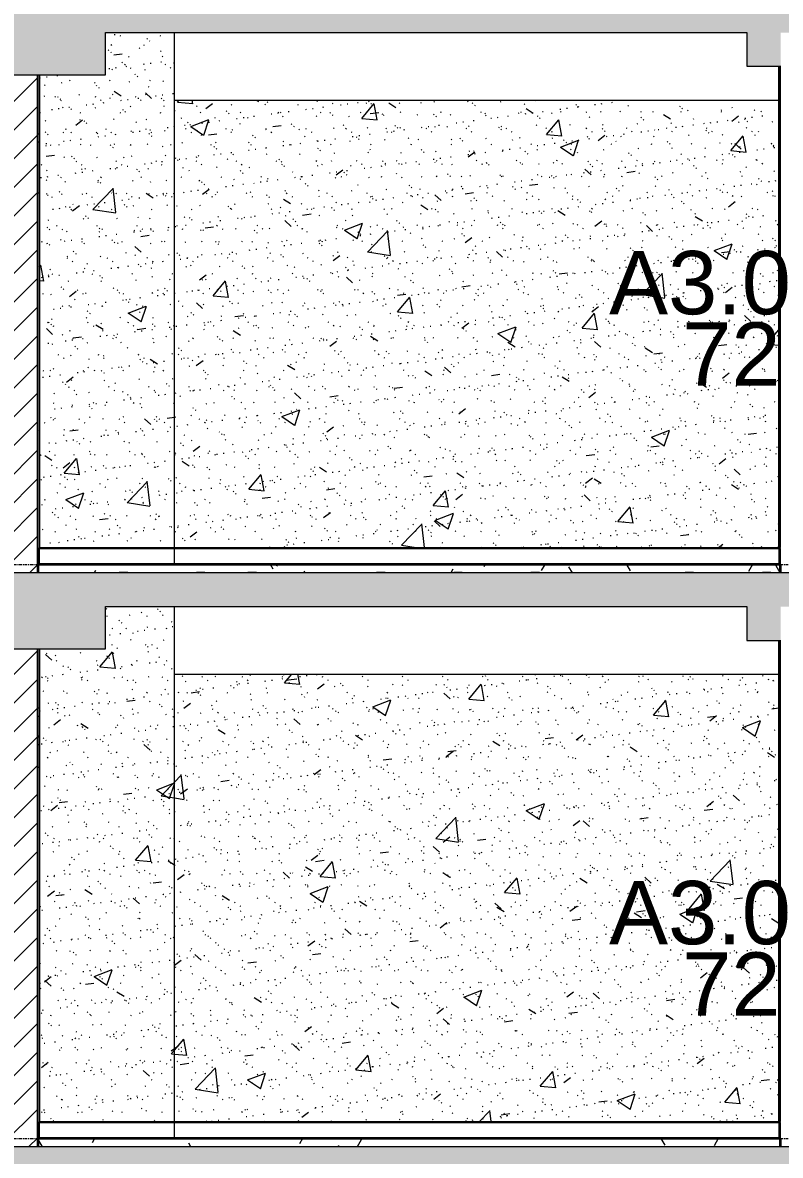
# Model space of a CAD drawing. Header units: millimetres. Extents: x 3451 to 201731, y -8641 to 35300.
# Drawn here: x 167201 to 171691, y 15700 to 22408 of the extents above; entities that cross this region are included whole.
import ezdxf

# ---------------------------------------------------------------- set-up
doc = ezdxf.new("R2010")
doc.units = ezdxf.units.MM
doc.linetypes.add('Centre', pattern=[31.75, 6.35, -4.7625, 15.875, -4.7625])
for name, color, linetype, lineweight in [('0-2', 50, 'Continuous', 5), ('A-AREA-IDEN', 2, 'Continuous', 9), ('A-CLNG', 13, 'Continuous', 9), ('A-DETL-GENF-1', 7, 'Continuous', 9), ('A-DETL-THIN', 151, 'Continuous', 9), ('A-FLOR-1', 10, 'Continuous', 35), ('A-FLOR-HRAL', 11, 'Continuous', 9), ('A-FLOR-HRAL-1', 253, 'Continuous', 9), ('A-FLOR-HRAL-2', 53, 'Continuous', 18), ('A-FLOR-LEVL-2', 51, 'Centre', 9), ('A-FLOR-PATT-4', 67, 'Continuous', 9), ('A-WALL-1', 113, 'Continuous', 25), ('A-WALL-3', 7, 'Continuous', 9), ('A-WALL-PATT-1', 7, 'Continuous', 9), ('A-WALL-PATT-2', 9, 'Continuous', 9), ('A-WALL-PATT-4', 111, 'Continuous', 9), ('I-WALL', 2, 'Continuous', 9), ('I-WALL-1', 7, 'Continuous', 9), ('I-WALL-3', 250, 'Continuous', 25), ('S-BEAM-3', 7, 'Continuous', 9)]:
    doc.layers.add(name, color=color, linetype=linetype, lineweight=lineweight)
doc.styles.add('Arial_1', font='arial.ttf', dxfattribs={"height": 375})
pattern_1 = [(50, (-51987.05, 14125), (1093.104, -95.634), [114.3, -1257.3]), (355, (-51987, 14125), (-211.46, 1146.34), [91.44, -1005.84]), (100.451, (-51896, 14117), (881.656, 1050.7), [97.14, -1068.54]), (46.184, (-51987, 14429.8), (1626.475, -252.26), [171.45, -1885.95]), (96.636, (-51851.5, 14408.8), (1424.42, 1484.57), [145.71, -1602.81]), (351.184, (-51987, 14429.8), (1424.43, 1484.55), [137.16, -1508.76]), (21, (-51834.65, 14353.6), (909.686, -613.59), [114.3, -1257.3]), (326, (-51834.7, 14353.6), (370.81, 1105.13), [91.44, -1005.84]), (71.451, (-51758.8, 14302.5), (1280.503, 491.53), [97.14, -1068.54]), (37.5, (-51987.05, 14125), (18.5313, 507.33), [50.292, -943.356, 50.292, -970.788, -1009.65]), (37.5, (-51987.05, 14125), (18.5313, 507.33), [-2014.728, 50.292, -959.358]), (7.5, (-51987.05, 14125), (400.918, 601.084), [50.292, -531.876, 50.292, -920.496, -384.81]), (7.5, (-51987.05, 14125), (400.918, 601.084), [-1552.956, 50.292, -334.518]), (327.5, (-52326.9, 14125), (813.545, -34.374), [50.292, -330.708, 50.292, -1138.428, -1577.34]), (327.5, (-52326.9, 14125), (813.545, -34.374), [-1569.72, 50.292, -1527.048]), (317.5, (-52479.3, 14125), (888.775, 152.56), [50.292, -445.008, 50.292, -739.14, -1120.14]), (317.5, (-52479.3, 14125), (888.775, 152.56), [-1284.73, 50.29, -1069.85])]
pattern_2 = [(37.5, (-51987.05, 14125), (-4.79953, 146.8239), [5.029, -110.795, 5.029, -124.511, -123.825]), (37.5, (-51987.05, 14125), (-4.79953, 146.8239), [-245.364, 5.029, -118.796]), (7.5, (-51987.05, 14125), (134.8574, 215.0472), [5.029, -57.455, 5.029, -99.365, -40.005]), (7.5, (-51987.05, 14125), (134.8574, 215.0472), [-166.878, 5.029, -34.976]), (327.5, (-52080.78, 14125), (237.29776, 0.4316), [5.029, -33.071, 5.029, -132.131, -179.07]), (327.5, (-52080.78, 14125), (237.29776, 0.4316), [-175.26, 5.029, -174.041]), (317.5, (-52080.78, 14125), (229.067, 66.8792), [5.029, -14.021, 5.029, -84.887, -102.87]), (317.5, (-52080.78, 14125), (229.067, 66.8792), [-108.966, 5.029, -97.841])]
pattern_3 = [(45, (-51987.05, 14125), (-79.5495, 79.5495), [])]
pattern_4 = [(0, (-51987.05, 14125), (609.6, 152.4), [50.292, -406.908, 50.292, -406.908, -2438.4]), (0, (-51987.05, 14125), (609.6, 152.4), [-914.4, 50.292, -864.108, 50.292, -406.908, -1066.8]), (0, (-51987.05, 14125), (609.6, 152.4), [-2286, 50.292, -254.508, 50.292, -711.708]), (120, (-51758.45, 14201.2), (-436.7823, 451.7291), [50.292, -406.908, 50.292, -2845.308]), (120, (-51758.45, 14201.2), (-436.7823, 451.7291), [-507.492, -406.908, 50.292, -864.108, -1524]), (120, (-51758.45, 14201.2), (-436.7823, 451.7291), [-1828.8, 50.292, -406.908, 50.292, -1016.508]), (120, (-51758.45, 14201.2), (-436.7823, 451.7291), [-2336.292, -254.508, 50.292, -711.708]), (240, (-51682.25, 14506), (-172.8177, -604.1291), [50.292, -406.908, 50.292, -406.908, -2438.4]), (240, (-51682.25, 14506), (-172.8177, -604.1291), [-914.4, 50.292, -864.108, 50.292, -406.908, -1066.8]), (240, (-51682.25, 14506), (-172.8177, -604.1291), [-2286, 50.292, -254.508, 50.292, -711.708])]
pattern_5 = [(45, (148640.78, 14125), (-84.8528, 84.8528), [])]
pattern_6 = [(50, (148640.8, 14125), (1093.104, -95.634), [114.3, -1257.3]), (355, (148640.8, 14125), (-211.46, 1146.34), [91.44, -1005.84]), (100.451, (148731.9, 14117), (881.656, 1050.7), [97.14, -1068.54]), (46.184, (148640.8, 14429.8), (1626.475, -252.26), [171.45, -1885.95]), (96.636, (148776.3, 14408.8), (1424.42, 1484.57), [145.71, -1602.81]), (351.184, (148640.8, 14429.8), (1424.43, 1484.55), [137.16, -1508.76]), (21, (148793.2, 14353.6), (909.686, -613.59), [114.3, -1257.3]), (326, (148793.2, 14353.6), (370.81, 1105.13), [91.44, -1005.84]), (71.451, (148869, 14302.5), (1280.503, 491.53), [97.14, -1068.54]), (37.5, (148640.8, 14125), (18.5313, 507.33), [50.292, -943.356, 50.292, -970.788, -1009.65]), (37.5, (148640.8, 14125), (18.5313, 507.33), [-2014.728, 50.292, -959.358]), (7.5, (148640.8, 14125), (400.918, 601.084), [50.292, -531.876, 50.292, -920.496, -384.81]), (7.5, (148640.8, 14125), (400.918, 601.084), [-1552.956, 50.292, -334.518]), (327.5, (148300.93, 14125), (813.545, -34.374), [50.292, -330.708, 50.292, -1138.428, -1577.34]), (327.5, (148300.93, 14125), (813.545, -34.374), [-1569.72, 50.292, -1527.048]), (317.5, (148148.5, 14125), (888.775, 152.56), [50.292, -445.008, 50.292, -739.14, -1120.14]), (317.5, (148148.5, 14125), (888.775, 152.56), [-1284.73, 50.29, -1069.85])]
pattern_7 = [(37.5, (148640.78, 14125), (-4.79953, 146.8239), [5.029, -110.795, 5.029, -124.511, -123.825]), (37.5, (148640.78, 14125), (-4.79953, 146.8239), [-245.364, 5.029, -118.796]), (7.5, (148640.78, 14125), (134.8574, 215.0472), [5.029, -57.455, 5.029, -99.365, -40.005]), (7.5, (148640.78, 14125), (134.8574, 215.0472), [-166.878, 5.029, -34.976]), (327.5, (148547.06, 14125), (237.29776, 0.4316), [5.029, -33.071, 5.029, -132.131, -179.07]), (327.5, (148547.06, 14125), (237.29776, 0.4316), [-175.26, 5.029, -174.041]), (317.5, (148547.06, 14125), (229.067, 66.8792), [5.029, -14.021, 5.029, -84.887, -102.87]), (317.5, (148547.06, 14125), (229.067, 66.8792), [-108.966, 5.029, -97.841])]

# ---------------------------------------------------------------- blocks, each defined once
blk = doc.blocks.new('NCV_TKTC_KET CAU_rvt-2-TKCS_MẶT CẮT D')
at = {"layer": 'S-BEAM-3'}
for p, q in [((-32526.9, 21950), (-29034.9, 21950)), ((-29034.9, 21950), (-28946.9, 21950)), ((-32526.9, 18550), (-29034.9, 18550)), ((-29034.9, 18550), (-28946.9, 18550))]:
    blk.add_line(p, q, dxfattribs=at)
blk = doc.blocks.new('Railing - Railing-950490-TKCS_MẶT CẮT D')
at = {"layer": 'A-FLOR-HRAL-1'}
for p, q in [((-33326.9, 22695), (-32526.9, 22695)), ((-32526.9, 22600), (-32526.9, 22695)), ((-32526.9, 22695), (-28946.9, 22695))]:
    blk.add_line(p, q, dxfattribs=at)
at = {"layer": 'A-FLOR-HRAL-2'}
for p, q in [((-33326.9, 22695), (-33336.9, 22695)), ((-33336.9, 22695), (-33336.9, 22600)), ((-33326.9, 22600), (-33326.9, 22695)), ((-28936.9, 22695), (-28946.9, 22695)), ((-28946.9, 22695), (-28946.9, 22600)), ((-28936.9, 22600), (-28936.9, 22695)), ((-33336.9, 22600), (-33326.9, 22600)), ((-28946.9, 22600), (-28936.9, 22600))]:
    blk.add_line(p, q, dxfattribs=at)
blk = doc.blocks.new('NCV_TKTC_TANG 6 - 8_rvt-6-TKCS_MẶT CẮT D')
at = {"layer": 'A-FLOR-PATT-4'}
h = blk.add_hatch(dxfattribs=at)
h.set_pattern_fill('FP_33', color=256, style=0, pattern_type=2)
h.set_pattern_definition(pattern_4)
h.paths.add_polyline_path([(-33336.9, 19150), (-28936.9, 19150), (-28936.9, 19200), (-33336.9, 19200)])
at = {"layer": 'A-WALL-PATT-1'}
h = blk.add_hatch(dxfattribs=at)
h.set_pattern_fill('FP_40', color=256, style=0, pattern_type=2)
h.set_pattern_definition(pattern_3)
h.paths.add_polyline_path([(-28946.9, 19300), (-28936.9, 19300), (-28936.9, 22150), (-28946.9, 22150), (-28946.9, 21560.5)])
at = {"layer": 'A-WALL-PATT-2'}
h = blk.add_hatch(dxfattribs=at)
h.set_pattern_fill('FP_35', color=256, style=0, pattern_type=2)
h.set_pattern_definition(pattern_1)
h.paths.add_polyline_path([(-33326.9, 19300), (-32526.9, 19300), (-32526.9, 22350), (-32935.3, 22350), (-32935.3, 22100), (-33326.9, 22100), (-33326.9, 21560.5)])
h = blk.add_hatch(dxfattribs=at)
h.set_pattern_fill('FP_36', color=256, style=0, pattern_type=2)
h.set_pattern_definition(pattern_2)
h.paths.add_polyline_path([(-33326.9, 19300), (-32526.9, 19300), (-32526.9, 22350), (-32935.3, 22350), (-32935.3, 22100), (-33326.9, 22100), (-33326.9, 21560.5)])
h = blk.add_hatch(dxfattribs=at)
h.set_pattern_fill('FP_35', color=256, style=0, pattern_type=2)
h.set_pattern_definition(pattern_1)
h.paths.add_polyline_path([(-29735.2, 19300), (-28946.9, 19300), (-28946.9, 21950), (-32526.9, 21950), (-32526.9, 19300), (-32347.5, 19300)])
h = blk.add_hatch(dxfattribs=at)
h.set_pattern_fill('FP_36', color=256, style=0, pattern_type=2)
h.set_pattern_definition(pattern_2)
h.paths.add_polyline_path([(-29735.2, 19300), (-28946.9, 19300), (-28946.9, 21950), (-32526.9, 21950), (-32526.9, 19300), (-32347.5, 19300)])
at = {"layer": 'A-FLOR-1'}
for p, q in [((-28936.9, 19200), (-33336.9, 19200)), ((-33336.9, 19200), (-33336.9, 19150)), ((-28936.9, 19150), (-28936.9, 19200))]:
    blk.add_line(p, q, dxfattribs=at)
at = {"layer": 'A-WALL-3'}
blk.add_line((-28936.9, 19300), (-28936.9, 22150), dxfattribs=at)
at = {"layer": 'I-WALL-1'}
for p, q in [((-32526.9, 19300), (-32526.9, 22350)), ((-33326.9, 22100), (-33326.9, 19300)), ((-33326.9, 19300), (-32526.9, 19300)), ((-32526.9, 19300), (-28946.9, 19300))]:
    blk.add_line(p, q, dxfattribs=at)
at = {"layer": 'I-WALL-3'}
for p, q in [((-28946.9, 22150), (-28946.9, 19300)), ((-28946.9, 19300), (-28936.9, 19300))]:
    blk.add_line(p, q, dxfattribs=at)
at = {"layer": 'A-FLOR-HRAL'}
blk.add_blockref('Railing - Railing-950490-TKCS_MẶT CẮT D', (0, -3400), dxfattribs=at)
blk = doc.blocks.new('NCV_TKTC_TANG 5_rvt-2-TKCS_MẶT CẮT D')
at = {"layer": 'A-FLOR-PATT-4'}
h = blk.add_hatch(dxfattribs=at)
h.set_pattern_fill('FP_33', color=256, style=0, pattern_type=2)
h.set_pattern_definition(pattern_4)
h.paths.add_polyline_path([(-32935.3, 15750), (-28936.9, 15750), (-28936.9, 15800), (-33336.9, 15800), (-33336.9, 15750)])
at = {"layer": 'A-WALL-PATT-1'}
h = blk.add_hatch(dxfattribs=at)
h.set_pattern_fill('FP_40', color=256, style=0, pattern_type=2)
h.set_pattern_definition(pattern_3)
h.paths.add_polyline_path([(-28936.9, 15900), (-28936.9, 18750), (-28946.9, 18750), (-28946.9, 15900)])
at = {"layer": 'A-WALL-PATT-2'}
h = blk.add_hatch(dxfattribs=at)
h.set_pattern_fill('FP_35', color=256, style=0, pattern_type=2)
h.set_pattern_definition(pattern_1)
h.paths.add_polyline_path([(-33326.9, 15900), (-32526.9, 15900), (-32526.9, 18950), (-32935.3, 18950), (-32935.3, 18700), (-33326.9, 18700), (-33326.9, 16625.6)])
h = blk.add_hatch(dxfattribs=at)
h.set_pattern_fill('FP_36', color=256, style=0, pattern_type=2)
h.set_pattern_definition(pattern_2)
h.paths.add_polyline_path([(-33326.9, 15900), (-32526.9, 15900), (-32526.9, 18950), (-32935.3, 18950), (-32935.3, 18700), (-33326.9, 18700), (-33326.9, 16625.6)])
h = blk.add_hatch(dxfattribs=at)
h.set_pattern_fill('FP_35', color=256, style=0, pattern_type=2)
h.set_pattern_definition(pattern_1)
h.paths.add_polyline_path([(-29082.1, 15900), (-28946.9, 15900), (-28946.9, 18550), (-32526.9, 18550), (-32526.9, 15900), (-29735.2, 15900)])
h = blk.add_hatch(dxfattribs=at)
h.set_pattern_fill('FP_36', color=256, style=0, pattern_type=2)
h.set_pattern_definition(pattern_2)
h.paths.add_polyline_path([(-29082.1, 15900), (-28946.9, 15900), (-28946.9, 18550), (-32526.9, 18550), (-32526.9, 15900), (-29735.2, 15900)])
at = {"layer": 'A-FLOR-1'}
for p, q in [((-28936.9, 15800), (-33336.9, 15800)), ((-33336.9, 15800), (-33336.9, 15750)), ((-28936.9, 15750), (-28936.9, 15800))]:
    blk.add_line(p, q, dxfattribs=at)
at = {"layer": 'A-WALL-3'}
blk.add_line((-28936.9, 15900), (-28936.9, 18750), dxfattribs=at)
at = {"layer": 'I-WALL-1'}
for p, q in [((-32526.9, 15900), (-32526.9, 18950)), ((-33326.9, 18700), (-33326.9, 15900)), ((-33326.9, 15900), (-32526.9, 15900)), ((-32526.9, 15900), (-28946.9, 15900))]:
    blk.add_line(p, q, dxfattribs=at)
at = {"layer": 'I-WALL-3'}
for p, q in [((-28946.9, 18750), (-28946.9, 15900)), ((-28946.9, 15900), (-28936.9, 15900))]:
    blk.add_line(p, q, dxfattribs=at)
at = {"layer": 'A-FLOR-HRAL'}
blk.add_blockref('Railing - Railing-950490-TKCS_MẶT CẮT D', (0, -6800), dxfattribs=at)

msp = doc.modelspace()

# ---------------------------------------------------------------- hatches: boundary and pattern name
at = {"layer": 'A-DETL-GENF-1'}
h = msp.add_hatch(color=256, dxfattribs=at)
h.paths.add_polyline_path([(160692.2, 21950), (160692.2, 22350), (167092.5, 22350), (167092.5, 22100), (167692.5, 22100), (167692.5, 22350), (171492.9, 22350), (171492.9, 22150), (171692.9, 22150), (171692.9, 22350), (175790.9, 22350), (175790.9, 21950), (176090.9, 21950), (176090.9, 22550), (151265.9, 22550), (151265.9, 22150), (151467.6, 22150), (151467.6, 22350), (154892.5, 22350), (154892.5, 22150), (155092.5, 22150), (155092.5, 22350), (156090.8, 22350), (156090.8, 21950), (156392.5, 21950), (156392.5, 22350), (160390.5, 22350), (160390.5, 21950), (160443.5, 21950)])
h.paths.add_polyline_path([(122694.6, 21950), (122694.6, 22550), (122392.5, 22550), (122392.5, 21950)])
h.paths.add_polyline_path([(138892.2, 21950), (139044.6, 21950), (139044.6, 22350), (143794.6, 22350), (143794.6, 22150), (143994.6, 22150), (143994.6, 22350), (146969.9, 22350), (146969.9, 21950), (147269.9, 21950), (147269.9, 22350), (148965.9, 22350), (148965.9, 22150), (149165.9, 22151.3), (149165.9, 22550), (128994.6, 22550), (128994.6, 22150), (129194.6, 22150), (129194.6, 22350), (130594.7, 22350), (130594.7, 21950), (130894.7, 21950), (130894.7, 22350), (135595.5, 22350), (135595.5, 22150), (135794.6, 22150), (135794.6, 22350), (138744.6, 22350), (138744.6, 21950)])
h.paths.add_polyline_path([(126628.8, 22150), (126828.8, 22150), (126828.8, 22350), (128244.5, 22350), (128244.5, 22150), (128444.5, 22150), (128443, 22550), (126628.8, 22550)])
h = msp.add_hatch(color=256, dxfattribs=at)
h.paths.add_polyline_path([(160692.2, 18550), (160692.2, 18950), (167092.5, 18950), (167092.5, 18700), (167692.5, 18700), (167692.5, 18950), (171492.9, 18950), (171492.9, 18750), (171692.9, 18750), (171692.9, 18950), (175790.9, 18950), (175790.9, 18550), (176090.9, 18550), (176090.9, 19150), (151265.9, 19150), (151265.9, 18750), (151467.6, 18750), (151467.6, 18950), (154892.5, 18950), (154892.5, 18750), (155092.5, 18750), (155092.5, 18950), (156090.8, 18950), (156090.8, 18550), (156392.5, 18550), (156392.5, 18950), (160390.5, 18950), (160390.5, 18550), (160443.5, 18550)])
h.paths.add_polyline_path([(130894.7, 18550), (130894.7, 18950), (135595.5, 18950), (135595.5, 18750), (135794.6, 18750), (135794.6, 18950), (138744.6, 18950), (138744.6, 18550), (139044.6, 18550), (139044.6, 18950), (143794.6, 18950), (143794.6, 18750), (143994.6, 18750), (143994.6, 18950), (146969.9, 18950), (146969.9, 18550), (147269.9, 18550), (147269.9, 18950), (148965.9, 18950), (148965.9, 18750), (149165.9, 18751.3), (149165.9, 19150), (128994.6, 19150), (128994.6, 18750), (129194.6, 18750), (129194.6, 18950), (130594.7, 18950), (130594.7, 18550)])
h.paths.add_polyline_path([(122694.6, 18550), (122694.6, 19150), (122392.5, 19150), (122392.5, 18550)])
h.paths.add_polyline_path([(128444.5, 18750), (128443, 19150), (126628.8, 19150), (126628.8, 18750), (126828.8, 18750), (126828.8, 18950), (128244.5, 18950), (128244.5, 18750)])
h = msp.add_hatch(color=256, dxfattribs=at)
h.paths.add_polyline_path([(160692.2, 15150), (160692.2, 15550), (167092.5, 15550), (167092.5, 15300), (167692.5, 15300), (167692.5, 15550), (171492.9, 15550), (171492.9, 15350), (171692.9, 15350), (171692.9, 15550), (175790.9, 15550), (175790.9, 15150), (176090.9, 15150), (176090.9, 15750), (151265.9, 15750), (151265.9, 15350), (151467.6, 15350), (151467.6, 15550), (154892.5, 15550), (154892.5, 15350), (155092.5, 15350), (155092.5, 15550), (156090.8, 15550), (156090.8, 15150), (156392.5, 15150), (156392.5, 15550), (160390.5, 15550), (160390.5, 15150), (160443.5, 15150)])
h.paths.add_polyline_path([(122694.6, 15150), (122694.6, 15750), (122392.5, 15750), (122392.5, 15150)])
h.paths.add_polyline_path([(130594.7, 15150), (130894.7, 15150), (130894.7, 15550), (135595.5, 15550), (135595.5, 15350), (135794.6, 15350), (135794.6, 15550), (138744.6, 15550), (138744.6, 15150), (139044.6, 15150), (139044.6, 15550), (143794.6, 15550), (143794.6, 15350), (143994.6, 15350), (143994.6, 15550), (146969.9, 15550), (146969.9, 15150), (147269.9, 15150), (147269.9, 15550), (148965.9, 15550), (148965.9, 15350), (149165.9, 15351.3), (149165.9, 15750), (128994.6, 15750), (128994.6, 15350), (129194.6, 15350), (129194.6, 15550), (130594.7, 15550), (130594.7, 15391.9)])
h.paths.add_polyline_path([(128444.5, 15350), (128443, 15750), (126628.8, 15750), (126628.8, 15350), (126828.8, 15350), (126828.8, 15550), (128244.5, 15550), (128244.5, 15350)])
at = {"layer": 'A-WALL-PATT-4'}
h = msp.add_hatch(dxfattribs=at)
h.set_pattern_fill('FP_35', color=256, style=0, pattern_type=2)
h.set_pattern_definition(pattern_6)
h.paths.add_polyline_path([(167000.9, 19200), (167080.9, 19200), (167080.9, 21700), (167000.9, 21700), (167000.9, 20800)])
h.paths.add_polyline_path([(170892.6, 19295), (171030.9, 19295), (171030.9, 19300), (168232.5, 19300), (168232.5, 19295), (168280.3, 19295)])
h.paths.add_polyline_path([(167290.9, 21400), (167300.9, 21400), (167300.9, 21700), (167290.9, 21700), (167290.9, 21560.5)])
h.paths.add_polyline_path([(167300.9, 21750), (167300.9, 22100), (167290.9, 22100), (167290.9, 21750)])
h.paths.add_polyline_path([(167000.9, 21750), (167080.9, 21750), (167080.9, 22100), (167000.9, 22100)])
h.paths.add_polyline_path([(167021.4, 22580), (167080.9, 22580), (167080.9, 22600), (167000.9, 22600), (167000.9, 22580), (167003.3, 22580)])
h = msp.add_hatch(dxfattribs=at)
h.set_pattern_fill('FP_36', color=256, style=0, pattern_type=2)
h.set_pattern_definition(pattern_7)
h.paths.add_polyline_path([(167000.9, 19200), (167080.9, 19200), (167080.9, 21700), (167000.9, 21700), (167000.9, 20800)])
h.paths.add_polyline_path([(170892.6, 19295), (171030.9, 19295), (171030.9, 19300), (168232.5, 19300), (168232.5, 19295), (168280.3, 19295)])
h.paths.add_polyline_path([(167290.9, 21400), (167300.9, 21400), (167300.9, 21700), (167290.9, 21700), (167290.9, 21560.5)])
h.paths.add_polyline_path([(167300.9, 21750), (167300.9, 22100), (167290.9, 22100), (167290.9, 21750)])
h.paths.add_polyline_path([(167000.9, 21750), (167080.9, 21750), (167080.9, 22100), (167000.9, 22100)])
h.paths.add_polyline_path([(167021.4, 22580), (167080.9, 22580), (167080.9, 22600), (167000.9, 22600), (167000.9, 22580), (167003.3, 22580)])
h = msp.add_hatch(dxfattribs=at)
h.set_pattern_fill('FP_32', color=256, style=0, pattern_type=2)
h.set_pattern_definition(pattern_5)
h.paths.add_polyline_path([(167090.9, 19150), (167290.9, 19150), (167290.9, 22100), (167092.5, 22100), (167090.9, 19200)])
h = msp.add_hatch(dxfattribs=at)
h.set_pattern_fill('FP_35', color=256, style=0, pattern_type=2)
h.set_pattern_definition(pattern_6)
h.paths.add_polyline_path([(167000.9, 15800), (167080.9, 15800), (167080.9, 18300), (167000.9, 18300), (167000.9, 16625.6)])
h.paths.add_polyline_path([(170892.6, 15895), (171030.9, 15895), (171030.9, 15900), (168232.5, 15900), (168232.5, 15895), (169586.5, 15895)])
h.paths.add_polyline_path([(167300.9, 18000), (167300.9, 18300), (167290.9, 18300), (167290.9, 18000)])
h.paths.add_polyline_path([(167290.9, 18350), (167300.9, 18350), (167300.9, 18700), (167290.9, 18700)])
h.paths.add_polyline_path([(167080.9, 18350), (167080.9, 18700), (167000.9, 18700), (167000.9, 18350)])
h.paths.add_polyline_path([(167080.8, 19180), (167080.9, 19180), (167080.9, 19200), (167000.9, 19200), (167000.9, 19180), (167021.4, 19180)])
h = msp.add_hatch(dxfattribs=at)
h.set_pattern_fill('FP_36', color=256, style=0, pattern_type=2)
h.set_pattern_definition(pattern_7)
h.paths.add_polyline_path([(167000.9, 15800), (167080.9, 15800), (167080.9, 18300), (167000.9, 18300), (167000.9, 16625.6)])
h.paths.add_polyline_path([(170892.6, 15895), (171030.9, 15895), (171030.9, 15900), (168232.5, 15900), (168232.5, 15895), (169586.5, 15895)])
h.paths.add_polyline_path([(167300.9, 18000), (167300.9, 18300), (167290.9, 18300), (167290.9, 18000)])
h.paths.add_polyline_path([(167290.9, 18350), (167300.9, 18350), (167300.9, 18700), (167290.9, 18700)])
h.paths.add_polyline_path([(167080.9, 18350), (167080.9, 18700), (167000.9, 18700), (167000.9, 18350)])
h.paths.add_polyline_path([(167080.8, 19180), (167080.9, 19180), (167080.9, 19200), (167000.9, 19200), (167000.9, 19180), (167021.4, 19180)])
h = msp.add_hatch(dxfattribs=at)
h.set_pattern_fill('FP_32', color=256, style=0, pattern_type=2)
h.set_pattern_definition(pattern_5)
h.paths.add_polyline_path([(167090.9, 15750), (167290.9, 15750), (167290.9, 18700), (167092.5, 18700), (167090.9, 15800)])

# ---------------------------------------------------------------- linework, layer by layer
at = {"layer": 'A-CLNG'}
for p, q in [((167290.9, 21750), (167300.9, 21750)), ((167300.9, 21700), (167290.9, 21700)), ((167290.9, 18350), (167300.9, 18350)), ((167300.9, 18300), (167290.9, 18300))]:
    msp.add_line(p, q, dxfattribs=at)
at = {"layer": 'A-DETL-THIN'}
for p, q in [((167692.5, 22100), (167692.5, 22350)), ((167692.5, 22350), (171492.9, 22350)), ((171492.9, 22350), (171492.9, 22150)), ((171492.9, 22150), (171692.9, 22150)), ((167092.5, 22100), (167692.5, 22100)), ((176090.9, 19150), (152037.7, 19150)), ((167692.5, 18700), (167692.5, 18950)), ((167692.5, 18950), (171492.9, 18950)), ((171492.9, 18950), (171492.9, 18750)), ((171492.9, 18750), (171692.9, 18750)), ((167092.5, 18700), (167692.5, 18700)), ((176090.9, 15750), (152037.7, 15750))]:
    msp.add_line(p, q, dxfattribs=at)
at = {"layer": 'A-FLOR-LEVL-2'}
for p, q in [((106972.4, 19200), (198239.7, 19200)), ((106972.4, 15800), (198239.7, 15800))]:
    msp.add_line(p, q, dxfattribs=at)
at = {"layer": 'A-WALL-1'}
for p, q in [((167290.9, 19150), (167290.9, 22100)), ((167290.9, 15750), (167290.9, 18700))]:
    msp.add_line(p, q, dxfattribs=at)
at = {"layer": 'I-WALL'}
for p, q in [((167290.9, 21400), (167300.9, 21400)), ((168232.5, 19300), (168232.5, 19295)), ((171030.9, 19295), (171030.9, 19300)), ((167290.9, 18000), (167300.9, 18000)), ((168232.5, 15900), (168232.5, 15895)), ((171030.9, 15895), (171030.9, 15900))]:
    msp.add_line(p, q, dxfattribs=at)

# ---------------------------------------------------------------- block references
at = {"layer": '0-2'}
for name in ['NCV_TKTC_KET CAU_rvt-2-TKCS_MẶT CẮT D', 'NCV_TKTC_TANG 6 - 8_rvt-6-TKCS_MẶT CẮT D', 'NCV_TKTC_TANG 5_rvt-2-TKCS_MẶT CẮT D']:
    msp.add_blockref(name, (200627.8, 0), dxfattribs=at)

# ---------------------------------------------------------------- texts
at = {"layer": 'A-AREA-IDEN', "char_height": 375, "line_spacing_factor": 0.936439, "style": 'Arial_1'}
for s, insert, width, attachment_point in [('\\pt7.5,15,22.5,30,37.5,45,52.5,60,67.5,75,82.5,90,97.5,105,112.5,120,127.5,135,142.5,150,157.5,165,172.5,180,187.5,195,202.5,210,217.5,225,232.5,240;A3.06.11', (171724.7, 20675.9), 2094, 8), ('\\pt7.5,15,22.5,30,37.5,45,52.5,60,67.5,75,82.5,90,97.5,105,112.5,120,127.5,135,142.5,150,157.5,165,172.5,180,187.5,195,202.5,210,217.5,225,232.5,240;72 m²', (171779, 20445.4), 1359, 5), ('\\pt7.5,15,22.5,30,37.5,45,52.5,60,67.5,75,82.5,90,97.5,105,112.5,120,127.5,135,142.5,150,157.5,165,172.5,180,187.5,195,202.5,210,217.5,225,232.5,240;A3.05.11', (171724.7, 16944.9), 2094, 8), ('\\pt7.5,15,22.5,30,37.5,45,52.5,60,67.5,75,82.5,90,97.5,105,112.5,120,127.5,135,142.5,150,157.5,165,172.5,180,187.5,195,202.5,210,217.5,225,232.5,240;72 m²', (171779, 16714.4), 1359, 5)]:
    msp.add_mtext(s, dxfattribs=dict(at, insert=insert, width=width, attachment_point=attachment_point))

doc.saveas('drawing.dxf')
